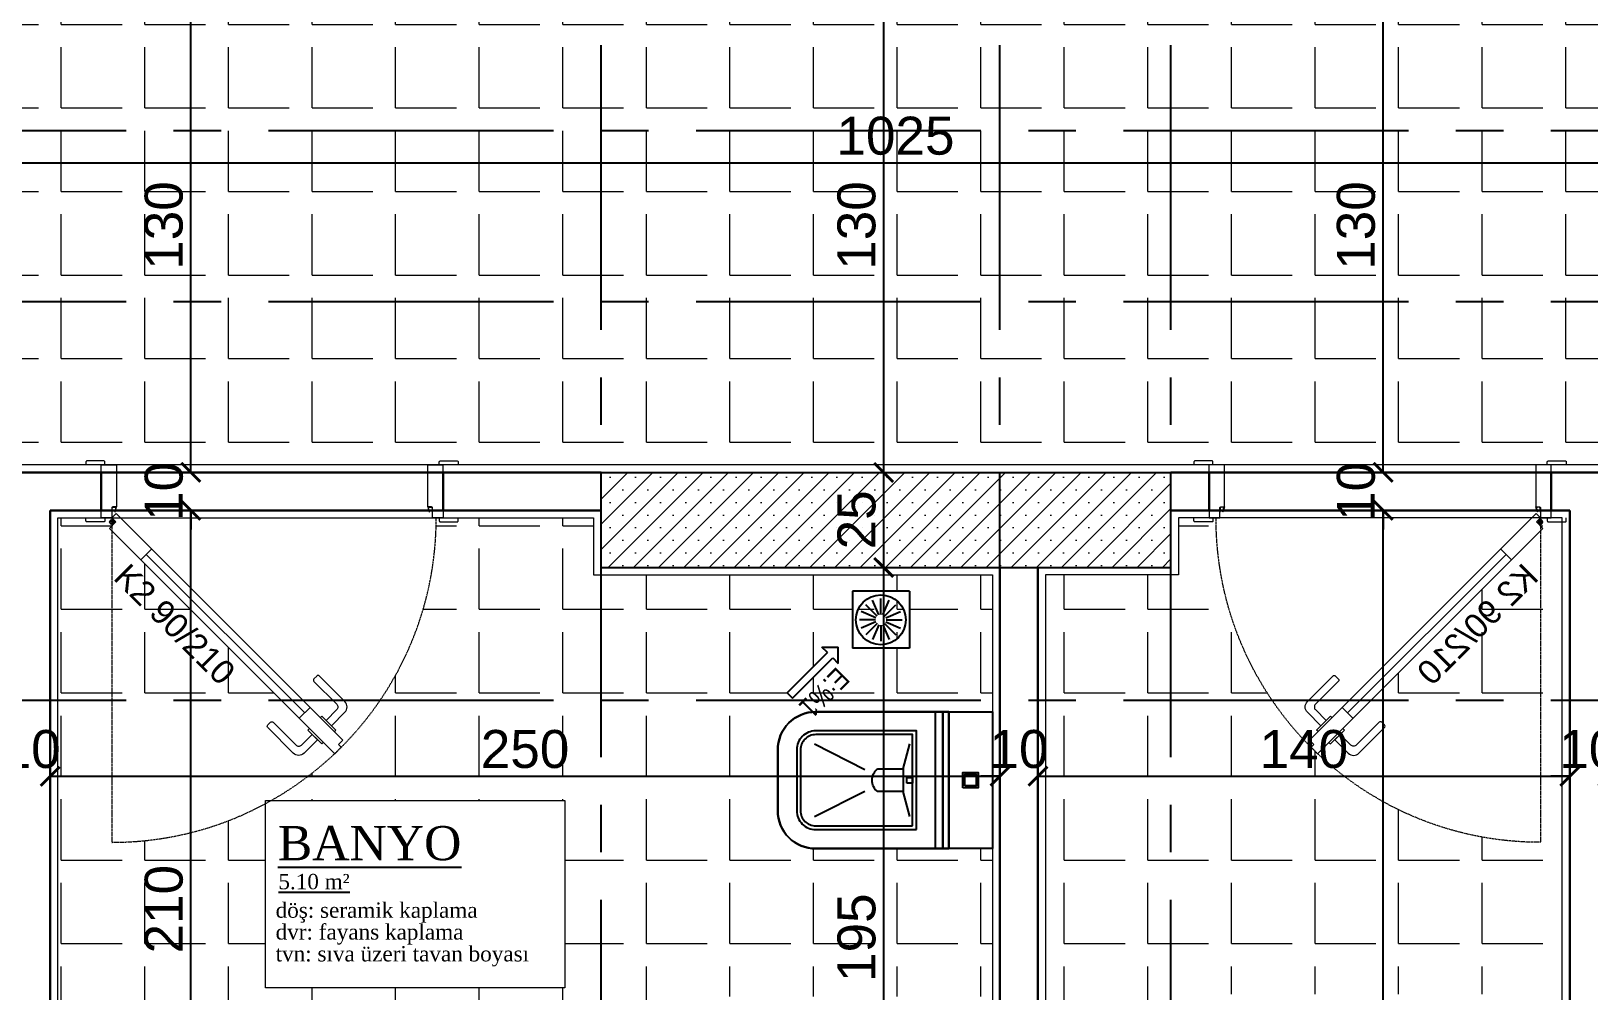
# Model space of a CAD drawing. Header units: millimetres. Extents: x 2778 to 13672, y 1832 to 5175.
# Drawn here: x 3851.6 to 4261.6, y 3878.7 to 4131.4 of the extents above; entities that cross this region are included whole.
import ezdxf

# ---------------------------------------------------------------- set-up
doc = ezdxf.new("R2010")
doc.units = ezdxf.units.MM
for name, pattern in [('CENTER2', [112.5, 75, -12.5, 12.5, -12.5]), ('DASHDOT2', [12.7, 6.35, -3.175, 0, -3.175]), ('DOTX2', [0.5, 0, -0.5])]:
    doc.linetypes.add(name, pattern=pattern)
for name, color, linetype in [('7-DCR-FRN', 8, 'Continuous'), ('Panel', 7, 'Continuous'), ('Yazi', 7, 'Continuous')]:
    doc.layers.add(name, color=color, linetype=linetype)
for name, color, linetype, lineweight in [('aks', 251, 'DASHDOT2', 35), ('duvar', 232, 'Continuous', 30), ('ince', 37, 'Continuous', 0), ('iz', 1, 'DOTX2', 20), ('kapı', 3, 'Continuous', 18), ('sıva iç', 21, 'Continuous', 0), ('tefriş', 252, 'Continuous', 5), ('yazı', 11, 'Continuous', 20), ('z - tarama', 251, 'Continuous', 18), ('ölçü dış', 192, 'Continuous', 20), ('ÖLÇÜ İÇ', 7, 'Continuous', 9)]:
    doc.layers.add(name, color=color, linetype=linetype, lineweight=lineweight)
doc.styles.get("Standard").update_dxf_attribs({"font": 'arial.ttf'})
doc.styles.add('swis', font='swissc.ttf', dxfattribs={"height": 10})
doc.styles.add('Times roman', font='times.ttf')
doc.dimstyles.new('zulay iç ölçü', dxfattribs={"dimtxt": 10, "dimasz": 5, "dimexe": 0.18, "dimexo": 0, "dimgap": 2, "dimtad": 3, "dimdec": 0, "dimzin": 0, "dimdsep": 46, "dimtxsty": 'Standard', "dimblk": 'ARCHTICK', "dimcen": 0.09, "dimse1": 1, "dimse2": 1, "dimadec": 0, "dimazin": 0, "dimtfac": 1, "dimtdec": 0, "dimtix": 1, "dimtofl": 0, "dimtmove": 0, "dimatfit": 3, "dimldrblk": 'ARCHTICK', "dimfxl": 1, "dimtolj": 1, "dimtzin": 0, "dimarcsym": 0})
pattern_1 = [(0, (-1057024.51, 409725.164), (0, 22), [16, -6]), (90, (-1057024.51, 409725.164), (-22, 1e-15), [16, -6])]

# ---------------------------------------------------------------- blocks, each defined once
blk = doc.blocks.new('IDE242Entity747')
at = {"layer": 'Panel', "linetype": 'Continuous', "lineweight": 5}
h = blk.add_hatch(dxfattribs=at)
h.set_pattern_fill('SACNCR', color=163, scale=50, style=0)
h.set_pattern_definition([(45, (0, 0), (-3.314563, 3.314563), []), (45, (3.3146, 0), (-3.314563, 3.314563), [0, -4.6875])])
h.paths.add_polyline_path([(850, 1525), (1000, 1525), (1000, 1500), (850, 1500)])
blk = doc.blocks.new('IDE242Entity748')
at = {"layer": 'Panel', "color": 164, "linetype": 'Continuous', "lineweight": -3}
blk.add_lwpolyline([(850, 1500), (850, 1525)], dxfattribs=at)
blk = doc.blocks.new('IDE242Entity749')
at = {"layer": 'Panel', "color": 164, "linetype": 'Continuous', "lineweight": -3}
blk.add_lwpolyline([(850, 1500), (1000, 1500)], dxfattribs=at)
blk = doc.blocks.new('IDE242Entity750')
at = {"layer": 'Panel', "color": 164, "linetype": 'Continuous', "lineweight": -3}
blk.add_lwpolyline([(1000, 1500), (1000, 1525)], dxfattribs=at)
blk = doc.blocks.new('IDE242Entity751')
at = {"layer": 'Panel', "color": 164, "linetype": 'Continuous', "lineweight": -3}
blk.add_lwpolyline([(850, 1525), (1000, 1525)], dxfattribs=at)
blk = doc.blocks.new('sadsfsfsf')
at = {"layer": 'ince'}
for p, q in [((0.7, 0), (-0.7, 0)), ((0, 0.7), (0, -0.7))]:
    blk.add_line(p, q, dxfattribs=at)
for radius in [0.6, 0.45]:
    blk.add_circle((0, 0), radius, dxfattribs=at)
blk = doc.blocks.new('eddeded')
at = {"layer": 'duvar'}
for p, q in [((-48.21, 54.38), (-38.21, 54.38)), ((-48.21, -35.62), (-38.21, -35.62))]:
    blk.add_line(p, q, dxfattribs=at)
at = {"layer": 'ince'}
blk.add_line((-26.6, -23.78), (15.13, 17.96), dxfattribs=at)
for points in [[(-50.21, 53.38), (-50.96, 53.38, -0.414214), (-51.21, 53.63), (-51.21, 58.13, -0.414214), (-50.96, 58.38), (-50.21, 58.38)], [(-36.21, 53.38), (-35.46, 53.38, 0.414214), (-35.21, 53.63), (-35.21, 58.13, 0.414214), (-35.46, 58.38), (-36.21, 58.38)], [(-50.21, -34.62), (-50.96, -34.62, 0.414214), (-51.21, -34.87), (-51.21, -39.37, 0.414214), (-50.96, -39.62), (-50.21, -39.62)], [(-36.21, -34.62), (-35.46, -34.62, -0.414214), (-35.21, -34.87), (-35.21, -39.37, -0.414214), (-35.46, -39.62), (-36.21, -39.62)]]:
    blk.add_lwpolyline(points, format="xyb", dxfattribs=at)
for points in [[(-39.11, 51.33), (-39.11, 50.38), (-37.81, 50.68), (-37.81, 50.81, -0.112206), (-37.91, 50.76), (-38.72, 50.57, -0.482314), (-39.02, 50.82), (-39.02, 51.24, -0.414214), (-38.77, 51.49), (-37.97, 51.49, -0.170049), (-37.81, 51.43), (-37.81, 51.58), (-38.86, 51.58, 0.414214)], [(17.08, 23.59), (18.49, 25), (14.96, 28.54, 0.414214), (12.13, 28.54), (5.41, 21.82, 0.414214), (5.41, 21.11), (6.12, 20.4, 0.414214), (6.83, 20.4), (12.84, 26.41, -0.414214), (14.25, 26.41)], [(20.76, 19.91), (22.17, 21.32), (25.71, 17.79, -0.414214), (25.71, 14.96), (18.99, 8.24, -0.414214), (18.28, 8.24), (17.58, 8.95, -0.414214), (17.58, 9.66), (23.59, 15.67, 0.414214), (23.59, 17.08)], [(-39.11, -31.62), (-39.11, -32.57, 0.414214), (-38.86, -32.82), (-37.81, -32.82), (-37.81, -32.67, -0.170049), (-37.97, -32.73), (-38.77, -32.73, -0.414214), (-39.02, -32.48), (-39.02, -32.06, -0.482314), (-38.72, -31.81), (-37.91, -32, -0.112206), (-37.81, -32.05), (-37.81, -31.92)]]:
    blk.add_lwpolyline(points, format="xyb", close=True, dxfattribs=at)
for points in [[(20.04, 25.7), (19.62, 26.12), (15.96, 22.47), (16.38, 22.04)], [(22.87, 22.87), (23.29, 22.44), (19.64, 18.79), (19.21, 19.21)]]:
    blk.add_lwpolyline(points, dxfattribs=at)
at = {"layer": 'iz', "ltscale": 0.1}
for p, q in [((-48.21, -35.62), (-48.21, 54.38)), ((-38.21, -35.62), (-38.21, 54.38)), ((-36.21, -32.82), (49.19, -32.82))]:
    blk.add_line(p, q, dxfattribs=at)
blk.add_arc((-36.22, -32.83), 85.41, 0.0042, 89.9958, dxfattribs=at)
at = {"layer": 'kapı'}
for p, q in [((13.72, 19.37), (16.54, 16.54)), ((-28.02, -22.36), (-25.19, -25.19))]:
    blk.add_line(p, q, dxfattribs=at)
for points in [[(-36.21, 54.38), (-36.21, 51.58), (-38.86, 51.58, 0.414214), (-39.11, 51.33), (-39.11, 50.38), (-50.21, 50.38), (-50.21, 54.38)], [(-50.21, -35.62), (-50.21, -31.62), (-39.11, -31.62), (-39.11, -32.57, 0.414214), (-38.86, -32.82), (-36.21, -32.82), (-36.21, -35.62), (-36.21, -35.62)]]:
    blk.add_lwpolyline(points, format="xyb", dxfattribs=at)
blk.add_lwpolyline([(-36.21, -32.82), (-35.15, -31.76), (-33.46, -33.46), (25.87, 25.87), (24.17, 27.57), (23.47, 26.86), (22.33, 27.99), (-37.35, -31.69), (-36.21, -32.82)], dxfattribs=at)
at = {"layer": 'sıva iç'}
for p, q in [((-48.21, 54.38), (-50.21, 54.38)), ((-38.21, 54.38), (-36.21, 54.38)), ((-48.21, -35.62), (-50.21, -35.62)), ((-36.21, -35.62), (-38.21, -35.62))]:
    blk.add_line(p, q, dxfattribs=at)
at = {"layer": 'ölçü dış'}
blk.add_line((-38.21, -35.62), (-48.21, -35.62), dxfattribs=at)
at = {"layer": 'ince', "rotation": 90}
blk.add_blockref('sadsfsfsf', (-35.15, -32.82), dxfattribs=at)
at = {"layer": 'yazı'}
blk.add_text('K2 90/210', height=6.328, rotation=45, dxfattribs=at).set_placement((-20.24, -32.71))
blk = doc.blocks.new('*U33')
at = {"layer": '7-DCR-FRN', "linetype": 'Continuous'}
for points in [[(-18, 18.57), (18, 18.57), (18, 30.07), (-18, 30.07)], [(-2, 22.32), (2, 22.32), (2, 26.32), (-2, 26.32)], [(-1.5, 22.82), (1.5, 22.82), (1.5, 25.82), (-1.5, 25.82)], [(-18, 17.07), (18, 17.07), (18, 18.57), (-18, 18.57)], [(-18, 15.07), (18, 15.07), (18, 17.07), (-18, 17.07)], [(-0.75, 7.57), (0.75, 7.57), (0.75, 9.07), (-0.75, 9.07)]]:
    blk.add_lwpolyline(points, close=True, dxfattribs=at)
for points in [[(-18, 30.07), (-18, -16.43, 0.414214), (-8, -26.43), (8, -26.43, 0.414214), (18, -16.43), (18, 30.07), (18, 30.07), (-18, 30.07)], [(-18, 18.57), (18, 18.57), (18, -16.43, -0.414214), (8, -26.43), (-8, -26.43, -0.414214), (-18, -16.43)], [(-13, 10.07), (13, 10.07), (13, -16.43, -0.414214), (8, -21.43), (-8, -21.43, -0.414214), (-13, -16.43)], [(-12, 9.07), (12, 9.07), (12, -16.43, -0.414214), (8, -20.43), (-8, -20.43, -0.414214), (-12, -16.43)], [(3, -0.1), (3, 6.57), (-3, 6.57), (-3, -0.1, 0.501371)]]:
    blk.add_lwpolyline(points, format="xyb", close=True, dxfattribs=at)
for points in [[(-9.55, 8.39), (-3, 6.57)], [(3, 6.57), (9.55, 8.39)], [(-9.55, -16.74), (-2.84, -3.46)], [(9.55, -16.74), (2.84, -3.46)]]:
    blk.add_lwpolyline(points, dxfattribs=at)
blk = doc.blocks.new('eğim çizgisi')
at = {"layer": 'Yazi'}
for p, q in [((1343.11, 4120.2), (1332.51, 4109.59)), ((1333.92, 4108.18), (1344.53, 4118.78)), ((1344.53, 4118.78), (1343.11, 4120.2)), ((1331.09, 4111.01), (1331.09, 4106.76)), ((1332.51, 4109.59), (1331.09, 4111.01)), ((1312.34, 4092.04), (1312.34, 4107.04)), ((1312.34, 4107.04), (1327.34, 4107.04)), ((1319.31, 4100.84), (1317.69, 4104.74)), ((1319.84, 4100.95), (1319.84, 4105.17)), ((1320.38, 4100.84), (1322, 4104.74)), ((1327.34, 4092.04), (1327.34, 4107.04)), ((1335.34, 4106.76), (1331.09, 4106.76)), ((1333.92, 4108.18), (1335.34, 4106.76)), ((1318.54, 4100.08), (1314.65, 4101.7)), ((1318.85, 4100.54), (1315.87, 4103.52)), ((1320.84, 4100.54), (1323.82, 4103.52)), ((1321.14, 4100.08), (1325.04, 4101.7)), ((1318.44, 4099.54), (1314.22, 4099.54)), ((1318.54, 4099.01), (1314.65, 4097.39)), ((1318.85, 4098.55), (1315.87, 4095.57)), ((1319.31, 4098.24), (1317.69, 4094.35)), ((1319.84, 4098.14), (1319.84, 4093.92)), ((1320.38, 4098.24), (1322, 4094.35)), ((1320.84, 4098.55), (1323.82, 4095.57)), ((1321.14, 4099.01), (1325.04, 4097.39)), ((1321.25, 4099.54), (1325.47, 4099.54)), ((1312.34, 4092.04), (1327.34, 4092.04))]:
    blk.add_line(p, q, dxfattribs=at)
blk.add_circle((1319.84, 4099.54), 6.56, dxfattribs=at)
at = {"layer": 'Yazi', "style": 'swis'}
blk.add_text('E:%%%1', height=5.335, rotation=45, dxfattribs=at).set_placement((1331.42, 4111.73))
blk = doc.blocks.new('_ArchTick')
at = {"color": 0, "linetype": 'ByBlock', "const_width": 0.15}
blk.add_lwpolyline([(-0.5, -0.5), (0.5, 0.5)], dxfattribs=at)
blk = doc.blocks.new('*D2002')
at = {"layer": 'Defpoints', "color": 0, "transparency": 16777216}
for p in [(4207.43, 4005.23), (4207.43, 4005.23), (4207.43, 3665.23)]:
    blk.add_point(p, dxfattribs=at)
at = {"layer": 'ÖLÇÜ İÇ', "color": 0, "lineweight": -2, "transparency": 16777216}
blk.add_line((4207.43, 3665.23), (4207.43, 4005.23), dxfattribs=at)
at = {"layer": 'ÖLÇÜ İÇ', "color": 0, "lineweight": -2, "transparency": 16777216, "xscale": 5, "yscale": 5, "zscale": 5}
for p, rotation in [((4207.43, 4005.23), 90), ((4207.43, 3665.23), 270)]:
    blk.add_blockref('_ArchTick', p, dxfattribs=dict(at, rotation=rotation))
at = {"layer": 'ÖLÇÜ İÇ', "color": 0, "transparency": 16777216, "insert": (4200.32, 3835.23), "char_height": 10, "attachment_point": 5, "rotation": 90}
blk.add_mtext('\\A1;340', dxfattribs=at)
blk = doc.blocks.new('*D2003')
at = {"layer": 'Defpoints', "color": 0, "transparency": 16777216}
for p in [(4207.43, 4015.23), (4207.43, 4015.23), (4207.43, 4005.23)]:
    blk.add_point(p, dxfattribs=at)
at = {"layer": 'ÖLÇÜ İÇ', "color": 0, "lineweight": -2, "transparency": 16777216}
for p, q in [((4207.43, 4015.23), (4207.43, 4020.23)), ((4207.43, 4005.23), (4207.43, 4000.23))]:
    blk.add_line(p, q, dxfattribs=at)
at = {"layer": 'ÖLÇÜ İÇ', "color": 0, "lineweight": -2, "transparency": 16777216, "xscale": 5, "yscale": 5, "zscale": 5}
for p, rotation in [((4207.43, 4015.23), 270), ((4207.43, 4005.23), 90)]:
    blk.add_blockref('_ArchTick', p, dxfattribs=dict(at, rotation=rotation))
at = {"layer": 'ÖLÇÜ İÇ', "color": 0, "transparency": 16777216, "insert": (4200.32, 4010.23), "char_height": 10, "attachment_point": 5, "rotation": 90}
blk.add_mtext('\\A1;10', dxfattribs=at)
blk = doc.blocks.new('*D2004')
at = {"layer": 'Defpoints', "color": 0, "transparency": 16777216}
for p in [(4207.43, 4145.23), (4207.43, 4145.23), (4207.43, 4015.23)]:
    blk.add_point(p, dxfattribs=at)
at = {"layer": 'ÖLÇÜ İÇ', "color": 0, "lineweight": -2, "transparency": 16777216}
blk.add_line((4207.43, 4015.23), (4207.43, 4145.23), dxfattribs=at)
at = {"layer": 'ÖLÇÜ İÇ', "color": 0, "lineweight": -2, "transparency": 16777216, "xscale": 5, "yscale": 5, "zscale": 5}
for p, rotation in [((4207.43, 4145.23), 90), ((4207.43, 4015.23), 270)]:
    blk.add_blockref('_ArchTick', p, dxfattribs=dict(at, rotation=rotation))
at = {"layer": 'ÖLÇÜ İÇ', "color": 0, "transparency": 16777216, "insert": (4200.32, 4080.23), "char_height": 10, "attachment_point": 5, "rotation": 90}
blk.add_mtext('\\A1;130', dxfattribs=at)
blk = doc.blocks.new('*D2011')
at = {"layer": 'Defpoints', "color": 0, "transparency": 16777216}
for p in [(4075.97, 3990.23), (4075.97, 3990.23), (4075.97, 3795.23)]:
    blk.add_point(p, dxfattribs=at)
at = {"layer": 'ÖLÇÜ İÇ', "color": 0, "lineweight": -2, "transparency": 16777216}
blk.add_line((4075.97, 3795.23), (4075.97, 3990.23), dxfattribs=at)
at = {"layer": 'ÖLÇÜ İÇ', "color": 0, "lineweight": -2, "transparency": 16777216, "xscale": 5, "yscale": 5, "zscale": 5}
for p, rotation in [((4075.97, 3990.23), 90), ((4075.97, 3795.23), 270)]:
    blk.add_blockref('_ArchTick', p, dxfattribs=dict(at, rotation=rotation))
at = {"layer": 'ÖLÇÜ İÇ', "color": 0, "transparency": 16777216, "insert": (4068.87, 3892.73), "char_height": 10, "attachment_point": 5, "rotation": 90}
blk.add_mtext('\\A1;195', dxfattribs=at)
blk = doc.blocks.new('*D2012')
at = {"layer": 'Defpoints', "color": 0, "transparency": 16777216}
for p in [(4075.97, 4015.23), (4075.97, 4015.23), (4075.97, 3990.23)]:
    blk.add_point(p, dxfattribs=at)
at = {"layer": 'ÖLÇÜ İÇ', "color": 0, "lineweight": -2, "transparency": 16777216}
blk.add_line((4075.97, 3990.23), (4075.97, 4015.23), dxfattribs=at)
at = {"layer": 'ÖLÇÜ İÇ', "color": 0, "lineweight": -2, "transparency": 16777216, "xscale": 5, "yscale": 5, "zscale": 5}
for p, rotation in [((4075.97, 4015.23), 90), ((4075.97, 3990.23), 270)]:
    blk.add_blockref('_ArchTick', p, dxfattribs=dict(at, rotation=rotation))
at = {"layer": 'ÖLÇÜ İÇ', "color": 0, "transparency": 16777216, "insert": (4068.87, 4002.73), "char_height": 10, "attachment_point": 5, "rotation": 90}
blk.add_mtext('\\A1;25', dxfattribs=at)
blk = doc.blocks.new('*D2013')
at = {"layer": 'Defpoints', "color": 0, "transparency": 16777216}
for p in [(4075.97, 4145.23), (4075.97, 4145.23), (4075.97, 4015.23)]:
    blk.add_point(p, dxfattribs=at)
at = {"layer": 'ÖLÇÜ İÇ', "color": 0, "lineweight": -2, "transparency": 16777216}
blk.add_line((4075.97, 4015.23), (4075.97, 4145.23), dxfattribs=at)
at = {"layer": 'ÖLÇÜ İÇ', "color": 0, "lineweight": -2, "transparency": 16777216, "xscale": 5, "yscale": 5, "zscale": 5}
for p, rotation in [((4075.97, 4145.23), 90), ((4075.97, 4015.23), 270)]:
    blk.add_blockref('_ArchTick', p, dxfattribs=dict(at, rotation=rotation))
at = {"layer": 'ÖLÇÜ İÇ', "color": 0, "transparency": 16777216, "insert": (4068.86, 4080.23), "char_height": 10, "attachment_point": 5, "rotation": 90}
blk.add_mtext('\\A1;130', dxfattribs=at)
blk = doc.blocks.new('*D2022')
at = {"layer": 'Defpoints', "color": 0, "transparency": 16777216}
for p in [(3893.63, 4005.23), (3893.63, 4005.23), (3893.63, 3795.23)]:
    blk.add_point(p, dxfattribs=at)
at = {"layer": 'ÖLÇÜ İÇ', "color": 0, "lineweight": -2, "transparency": 16777216}
blk.add_line((3893.63, 3795.23), (3893.63, 4005.23), dxfattribs=at)
at = {"layer": 'ÖLÇÜ İÇ', "color": 0, "lineweight": -2, "transparency": 16777216, "xscale": 5, "yscale": 5, "zscale": 5}
for p, rotation in [((3893.63, 4005.23), 90), ((3893.63, 3795.23), 270)]:
    blk.add_blockref('_ArchTick', p, dxfattribs=dict(at, rotation=rotation))
at = {"layer": 'ÖLÇÜ İÇ', "color": 0, "transparency": 16777216, "insert": (3886.53, 3900.23), "char_height": 10, "attachment_point": 5, "rotation": 90}
blk.add_mtext('\\A1;210', dxfattribs=at)
blk = doc.blocks.new('*D2023')
at = {"layer": 'Defpoints', "color": 0, "transparency": 16777216}
for p in [(3893.63, 4015.23), (3893.63, 4015.23), (3893.63, 4005.23)]:
    blk.add_point(p, dxfattribs=at)
at = {"layer": 'ÖLÇÜ İÇ', "color": 0, "lineweight": -2, "transparency": 16777216}
for p, q in [((3893.63, 4015.23), (3893.63, 4020.23)), ((3893.63, 4005.23), (3893.63, 4000.23))]:
    blk.add_line(p, q, dxfattribs=at)
at = {"layer": 'ÖLÇÜ İÇ', "color": 0, "lineweight": -2, "transparency": 16777216, "xscale": 5, "yscale": 5, "zscale": 5}
for p, rotation in [((3893.63, 4015.23), 270), ((3893.63, 4005.23), 90)]:
    blk.add_blockref('_ArchTick', p, dxfattribs=dict(at, rotation=rotation))
at = {"layer": 'ÖLÇÜ İÇ', "color": 0, "transparency": 16777216, "insert": (3886.53, 4010.23), "char_height": 10, "attachment_point": 5, "rotation": 90}
blk.add_mtext('\\A1;10', dxfattribs=at)
blk = doc.blocks.new('*D2024')
at = {"layer": 'Defpoints', "color": 0, "transparency": 16777216}
for p in [(3893.63, 4145.23), (3893.63, 4145.23), (3893.63, 4015.23)]:
    blk.add_point(p, dxfattribs=at)
at = {"layer": 'ÖLÇÜ İÇ', "color": 0, "lineweight": -2, "transparency": 16777216}
blk.add_line((3893.63, 4015.23), (3893.63, 4145.23), dxfattribs=at)
at = {"layer": 'ÖLÇÜ İÇ', "color": 0, "lineweight": -2, "transparency": 16777216, "xscale": 5, "yscale": 5, "zscale": 5}
for p, rotation in [((3893.63, 4145.23), 90), ((3893.63, 4015.23), 270)]:
    blk.add_blockref('_ArchTick', p, dxfattribs=dict(at, rotation=rotation))
at = {"layer": 'ÖLÇÜ İÇ', "color": 0, "transparency": 16777216, "insert": (3886.52, 4080.23), "char_height": 10, "attachment_point": 5, "rotation": 90}
blk.add_mtext('\\A1;130', dxfattribs=at)
blk = doc.blocks.new('*D2073')
at = {"layer": 'Defpoints', "color": 0, "transparency": 16777216}
for p in [(3846.58, 3935.23), (3856.58, 3935.23), (3856.58, 3935.23)]:
    blk.add_point(p, dxfattribs=at)
at = {"layer": 'ÖLÇÜ İÇ', "color": 0, "lineweight": -2, "transparency": 16777216}
for p, q in [((3846.58, 3935.23), (3841.58, 3935.23)), ((3856.58, 3935.23), (3861.58, 3935.23))]:
    blk.add_line(p, q, dxfattribs=at)
at = {"layer": 'ÖLÇÜ İÇ', "color": 0, "lineweight": -2, "transparency": 16777216, "xscale": 5, "yscale": 5, "zscale": 5}
blk.add_blockref('_ArchTick', (3846.58, 3935.23), dxfattribs=at)
at = {"layer": 'ÖLÇÜ İÇ', "color": 0, "lineweight": -2, "transparency": 16777216, "xscale": 5, "yscale": 5, "zscale": 5, "rotation": 180}
blk.add_blockref('_ArchTick', (3856.58, 3935.23), dxfattribs=at)
at = {"layer": 'ÖLÇÜ İÇ', "color": 0, "transparency": 16777216, "insert": (3851.58, 3942.34), "char_height": 10, "attachment_point": 5}
blk.add_mtext('\\A1;10', dxfattribs=at)
blk = doc.blocks.new('*D2074')
at = {"layer": 'Defpoints', "color": 0, "transparency": 16777216}
for p in [(3856.58, 3935.23), (4106.58, 3935.23), (4106.58, 3935.23)]:
    blk.add_point(p, dxfattribs=at)
at = {"layer": 'ÖLÇÜ İÇ', "color": 0, "lineweight": -2, "transparency": 16777216}
blk.add_line((3856.58, 3935.23), (4106.58, 3935.23), dxfattribs=at)
at = {"layer": 'ÖLÇÜ İÇ', "color": 0, "lineweight": -2, "transparency": 16777216, "xscale": 5, "yscale": 5, "zscale": 5, "rotation": 180}
blk.add_blockref('_ArchTick', (3856.58, 3935.23), dxfattribs=at)
at = {"layer": 'ÖLÇÜ İÇ', "color": 0, "lineweight": -2, "transparency": 16777216, "xscale": 5, "yscale": 5, "zscale": 5}
blk.add_blockref('_ArchTick', (4106.58, 3935.23), dxfattribs=at)
at = {"layer": 'ÖLÇÜ İÇ', "color": 0, "transparency": 16777216, "insert": (3981.58, 3942.34), "char_height": 10, "attachment_point": 5}
blk.add_mtext('\\A1;250', dxfattribs=at)
blk = doc.blocks.new('*D2075')
at = {"layer": 'Defpoints', "color": 0, "transparency": 16777216}
for p in [(4106.58, 3935.23), (4116.58, 3935.23), (4116.58, 3935.23)]:
    blk.add_point(p, dxfattribs=at)
at = {"layer": 'ÖLÇÜ İÇ', "color": 0, "lineweight": -2, "transparency": 16777216}
for p, q in [((4106.58, 3935.23), (4101.58, 3935.23)), ((4116.58, 3935.23), (4121.58, 3935.23))]:
    blk.add_line(p, q, dxfattribs=at)
at = {"layer": 'ÖLÇÜ İÇ', "color": 0, "lineweight": -2, "transparency": 16777216, "xscale": 5, "yscale": 5, "zscale": 5}
blk.add_blockref('_ArchTick', (4106.58, 3935.23), dxfattribs=at)
at = {"layer": 'ÖLÇÜ İÇ', "color": 0, "lineweight": -2, "transparency": 16777216, "xscale": 5, "yscale": 5, "zscale": 5, "rotation": 180}
blk.add_blockref('_ArchTick', (4116.58, 3935.23), dxfattribs=at)
at = {"layer": 'ÖLÇÜ İÇ', "color": 0, "transparency": 16777216, "insert": (4111.58, 3942.34), "char_height": 10, "attachment_point": 5}
blk.add_mtext('\\A1;10', dxfattribs=at)
blk = doc.blocks.new('*D2076')
at = {"layer": 'Defpoints', "color": 0, "transparency": 16777216}
for p in [(4116.58, 3935.23), (4256.58, 3935.23), (4256.58, 3935.23)]:
    blk.add_point(p, dxfattribs=at)
at = {"layer": 'ÖLÇÜ İÇ', "color": 0, "lineweight": -2, "transparency": 16777216}
blk.add_line((4116.58, 3935.23), (4256.58, 3935.23), dxfattribs=at)
at = {"layer": 'ÖLÇÜ İÇ', "color": 0, "lineweight": -2, "transparency": 16777216, "xscale": 5, "yscale": 5, "zscale": 5, "rotation": 180}
blk.add_blockref('_ArchTick', (4116.58, 3935.23), dxfattribs=at)
at = {"layer": 'ÖLÇÜ İÇ', "color": 0, "lineweight": -2, "transparency": 16777216, "xscale": 5, "yscale": 5, "zscale": 5}
blk.add_blockref('_ArchTick', (4256.58, 3935.23), dxfattribs=at)
at = {"layer": 'ÖLÇÜ İÇ', "color": 0, "transparency": 16777216, "insert": (4186.58, 3942.34), "char_height": 10, "attachment_point": 5}
blk.add_mtext('\\A1;140', dxfattribs=at)
blk = doc.blocks.new('*D2077')
at = {"layer": 'Defpoints', "color": 0, "transparency": 16777216}
for p in [(4256.58, 3935.23), (4266.58, 3935.23), (4266.58, 3935.23)]:
    blk.add_point(p, dxfattribs=at)
at = {"layer": 'ÖLÇÜ İÇ', "color": 0, "lineweight": -2, "transparency": 16777216}
for p, q in [((4256.58, 3935.23), (4251.58, 3935.23)), ((4266.58, 3935.23), (4271.58, 3935.23))]:
    blk.add_line(p, q, dxfattribs=at)
at = {"layer": 'ÖLÇÜ İÇ', "color": 0, "lineweight": -2, "transparency": 16777216, "xscale": 5, "yscale": 5, "zscale": 5}
blk.add_blockref('_ArchTick', (4256.58, 3935.23), dxfattribs=at)
at = {"layer": 'ÖLÇÜ İÇ', "color": 0, "lineweight": -2, "transparency": 16777216, "xscale": 5, "yscale": 5, "zscale": 5, "rotation": 180}
blk.add_blockref('_ArchTick', (4266.58, 3935.23), dxfattribs=at)
at = {"layer": 'ÖLÇÜ İÇ', "color": 0, "transparency": 16777216, "insert": (4261.58, 3942.34), "char_height": 10, "attachment_point": 5}
blk.add_mtext('\\A1;10', dxfattribs=at)
blk = doc.blocks.new('*D2085')
at = {"layer": 'Defpoints', "color": 0, "transparency": 16777216}
for p in [(3566.58, 4096.71), (4591.58, 4096.71), (4591.58, 4096.71)]:
    blk.add_point(p, dxfattribs=at)
at = {"layer": 'ÖLÇÜ İÇ', "color": 0, "lineweight": -2, "transparency": 16777216}
blk.add_line((3566.58, 4096.71), (4591.58, 4096.71), dxfattribs=at)
at = {"layer": 'ÖLÇÜ İÇ', "color": 0, "lineweight": -2, "transparency": 16777216, "xscale": 5, "yscale": 5, "zscale": 5, "rotation": 180}
blk.add_blockref('_ArchTick', (3566.58, 4096.71), dxfattribs=at)
at = {"layer": 'ÖLÇÜ İÇ', "color": 0, "lineweight": -2, "transparency": 16777216, "xscale": 5, "yscale": 5, "zscale": 5}
blk.add_blockref('_ArchTick', (4591.58, 4096.71), dxfattribs=at)
at = {"layer": 'ÖLÇÜ İÇ', "color": 0, "transparency": 16777216, "insert": (4079.08, 4103.81), "char_height": 10, "attachment_point": 5}
blk.add_mtext('\\A1;1025', dxfattribs=at)

msp = doc.modelspace()

# ---------------------------------------------------------------- hatches: boundary and pattern name
at = {"layer": 'z - tarama', "true_color": 0xffffff}
h = msp.add_hatch(dxfattribs=at)
h.set_pattern_fill('ANGLE', scale=80, style=0)
h.set_pattern_definition(pattern_1)
h.paths.add_polyline_path([(3676.58, 4105.23), (3568.58, 4105.23), (3568.58, 4113.87), (3569.58, 4113.87), (3569.58, 4118.87), (3568.58, 4118.87), (3568.58, 4233.23), (3590.92, 4233.23), (3590.92, 4232.23), (3595.92, 4232.23), (3595.92, 4233.23), (3598.92, 4233.23), (3676.58, 4233.23)])
h.paths.add_polyline_path([(3676.58, 4060.23), (3568.58, 4060.23), (3568.58, 4105.23), (3676.58, 4105.23)])
h.paths.add_polyline_path([(3676.58, 4017.23), (3673.52, 4017.23), (3673.52, 4018.23), (3668.52, 4018.23), (3668.52, 4017.23), (3665.52, 4017.23), (3580.52, 4017.23), (3580.52, 4018.23), (3575.52, 4018.23), (3575.52, 4017.23), (3568.58, 4017.23), (3568.58, 4020.87), (3569.58, 4020.87), (3569.58, 4025.87), (3568.58, 4025.87), (3568.58, 4028.87), (3568.58, 4060.23), (3676.58, 4060.23)])
h.paths.add_polyline_path([(4001.58, 4017.23), (3964, 4017.23), (3964, 4018.23), (3959, 4018.23), (3959, 4017.23), (3956, 4017.23), (3871, 4017.23), (3871, 4018.23), (3866, 4018.23), (3866, 4017.23), (3676.58, 4017.23), (3676.58, 4060.23), (4001.58, 4060.23)])
h.paths.add_polyline_path([(4001.58, 4060.23), (3676.58, 4060.23), (3676.58, 4105.23), (4001.58, 4105.23)])
h.paths.add_polyline_path([(4001.58, 4105.23), (3676.58, 4105.23), (3676.58, 4235.23), (3691.58, 4235.23), (3691.58, 4145.23), (4001.58, 4145.23)])
h.paths.add_polyline_path([(3688.67, 4232.23), (3683.92, 4232.23), (3683.92, 4232.48, 0.414214), (3684.17, 4232.23), (3688.92, 4232.23), (3688.92, 4232.48, -0.414214)], flags=16)
h.paths.add_polyline_path([(4106.58, 4105.23), (4001.58, 4105.23), (4001.58, 4143.23), (4038.47, 4143.23), (4038.47, 4142.23), (4043.47, 4142.23), (4043.47, 4143.23), (4046.47, 4143.23), (4106.58, 4143.23)])
h.paths.add_polyline_path([(4106.58, 4060.23), (4001.58, 4060.23), (4001.58, 4105.23), (4106.58, 4105.23)])
h.paths.add_polyline_path([(4106.58, 4017.23), (4001.58, 4017.23), (4001.58, 4060.23), (4106.58, 4060.23)])
h.paths.add_polyline_path([(4151.58, 4017.23), (4106.58, 4017.23), (4106.58, 4060.23), (4151.58, 4060.23)])
h.paths.add_polyline_path([(4151.58, 4060.23), (4106.58, 4060.23), (4106.58, 4105.23), (4151.58, 4105.23)])
h.paths.add_polyline_path([(4151.58, 4105.23), (4106.58, 4105.23), (4106.58, 4143.23), (4131.47, 4143.23), (4131.47, 4142.23), (4136.47, 4142.23), (4136.47, 4143.23), (4151.58, 4143.23)])
h.paths.add_polyline_path([(4589.58, 4105.23), (4151.58, 4105.23), (4151.58, 4143.23), (4177.12, 4143.23), (4177.12, 4142.23), (4182.12, 4142.23), (4182.12, 4143.23), (4185.12, 4143.23), (4270.12, 4143.23), (4270.12, 4142.23), (4275.12, 4142.23), (4275.12, 4143.23), (4589.58, 4143.23)])
h.paths.add_polyline_path([(4440.72, 4060.23), (4151.58, 4060.23), (4151.58, 4105.23), (4589.58, 4105.23), (4589.58, 4062.23), (4584.58, 4062.23), (4584.58, 4060.23), (4550.48, 4060.23), (4550.48, 4099.49), (4440.72, 4099.49)])
h.paths.add_polyline_path([(4440.72, 4033.82), (4550.48, 4033.82), (4550.48, 4060.23), (4584.58, 4060.23), (4584.58, 4015.23), (4438.58, 4015.23), (4438.58, 4017.23), (4398.58, 4017.23), (4370.56, 4017.23), (4370.56, 4018.23), (4365.56, 4018.23), (4365.56, 4017.23), (4362.56, 4017.23), (4277.56, 4017.23), (4277.56, 4018.23), (4272.56, 4018.23), (4272.56, 4017.23), (4255.64, 4017.23), (4255.64, 4018.23), (4250.64, 4018.23), (4250.64, 4017.23), (4247.64, 4017.23), (4162.64, 4017.23), (4162.64, 4018.23), (4157.64, 4018.23), (4157.64, 4017.23), (4151.58, 4017.23), (4151.58, 4060.23), (4440.72, 4060.23)])
h.paths.add_polyline_path([(4584.58, 3955.23), (4438.58, 3955.23), (4438.58, 4015.23), (4584.58, 4015.23)])
h.paths.add_polyline_path([(4584.58, 3865.23), (4438.58, 3865.23), (4438.58, 3955.23), (4584.58, 3955.23)])
h.paths.add_polyline_path([(4584.58, 3850.23), (4438.58, 3850.23), (4438.58, 3865.23), (4584.58, 3865.23)])
h.paths.add_polyline_path([(4584.58, 3805.23), (4438.58, 3805.23), (4438.58, 3850.23), (4584.58, 3850.23)])
h.paths.add_polyline_path([(4589.58, 3667.23), (4438.58, 3667.23), (4438.58, 3805.23), (4584.58, 3805.23), (4584.58, 3803.23), (4589.58, 3803.23)])
at = {"layer": 'z - tarama'}
h = msp.add_hatch(dxfattribs=at)
h.set_pattern_fill('ANGLE', color=252, scale=80, style=0)
h.set_pattern_definition(pattern_1)
h.paths.add_polyline_path([(3872.8, 3917.83, 0.123941), (3913.24, 3928.02), (3913.24, 3879.56), (3992.02, 3879.56), (3992.02, 3928.81), (3914.69, 3928.81, 0.061239), (3931.47, 3941.18), (3931.49, 3941.15), (3933.19, 3942.85, 0.047156), (3943.44, 3955.23), (4001.58, 3955.23), (4001.58, 3865.23), (3858.58, 3865.23), (3858.58, 3955.23), (3872.8, 3955.23)])
h.paths.add_polyline_path([(3917.41, 3955.23), (3858.58, 3955.23), (3858.58, 4003.23), (3866, 4003.23), (3866, 4002.23), (3871, 4002.23), (3871, 4003.23), (3872.8, 4003.23), (3873.86, 4002.17), (3872.17, 4000.48)])
h.paths.add_polyline_path([(3872.8, 4002.62), (3872.8, 4002.77, -0.414214), (3873.4, 4002.17), (3873.25, 4002.17, 0.414214)], flags=16)
h.paths.add_polyline_path([(4001.58, 3955.23), (3943.44, 3955.23, 0.150327), (3958.2, 4003.23), (3959, 4003.23), (3959, 4002.23), (3964, 4002.23), (3964, 4003.23), (3999.58, 4003.23), (3999.58, 3988.23), (4001.58, 3988.23)])
h.paths.add_polyline_path([(4104.58, 3955.23), (4001.58, 3955.23), (4001.58, 3988.23), (4104.58, 3988.23)])
h.paths.add_polyline_path([(4050.54, 3957.18), (4051.95, 3955.76), (4062.56, 3966.37), (4063.97, 3964.96), (4063.97, 3969.2), (4059.73, 3969.2), (4061.14, 3967.78)], flags=16)
h.paths.add_polyline_path([(4067.72, 3968.92), (4082.72, 3968.92), (4082.72, 3983.92), (4067.72, 3983.92)], flags=16)
h.paths.add_polyline_path([(4081.79, 3976.42, 1), (4068.66, 3976.42, 1)], flags=0)
h.paths.add_polyline_path([(4048.08, 3926.18, 0.414214), (4058.08, 3916.18), (4093.08, 3916.18), (4104.58, 3916.18), (4104.58, 3877.23), (4024.58, 3877.23), (4024.58, 3865.23), (4001.58, 3865.23), (4001.58, 3955.23), (4104.58, 3955.23), (4104.58, 3952.18), (4093.08, 3952.18), (4058.08, 3952.18, 0.414214), (4048.08, 3942.18)])
h.paths.add_polyline_path([(4024.58, 3850.23), (4001.58, 3850.23), (4001.58, 3865.23), (4024.58, 3865.23)])
h.paths.add_polyline_path([(4024.58, 3805.23), (4001.58, 3805.23), (4001.58, 3850.23), (4024.58, 3850.23)])
h.paths.add_polyline_path([(4001.58, 3805.23), (3965.44, 3805.23), (3965.44, 3847.23), (3949.44, 3847.23), (3884.44, 3847.23), (3879.44, 3847.23), (3879.44, 3805.23), (3858.58, 3805.23), (3858.58, 3850.23), (4001.58, 3850.23)])
h.paths.add_polyline_path([(4001.58, 3797.23), (3965.44, 3797.23), (3965.44, 3805.23), (4001.58, 3805.23)])
h.paths.add_polyline_path([(4024.58, 3797.23), (4001.58, 3797.23), (4001.58, 3805.23), (4024.58, 3805.23)])
h.paths.add_polyline_path([(3879.44, 3797.23), (3858.58, 3797.23), (3858.58, 3805.23), (3879.44, 3805.23)])
h.paths.add_polyline_path([(4001.58, 3850.23), (3858.58, 3850.23), (3858.58, 3865.23), (4001.58, 3865.23)])
h.paths.add_polyline_path([(3872.91, 3985.02), (3906.47, 3951.46), (3913.18, 3958.18), (3879.62, 3991.74)], flags=9)
h.paths.add_polyline_path([(4069.38, 3960.43), (4057.73, 3948.78), (4051.93, 3954.58), (4063.58, 3966.23)], flags=9)
h = msp.add_hatch(dxfattribs=at)
h.set_pattern_fill('ANGLE', color=252, scale=80, style=0)
h.set_pattern_definition(pattern_1)
h.paths.add_polyline_path([(4151.58, 3955.23), (4118.58, 3955.23), (4118.58, 3988.23), (4151.58, 3988.23)])
h.paths.add_polyline_path([(4178.21, 3955.23), (4151.58, 3955.23), (4151.58, 3988.23), (4153.58, 3988.23), (4153.58, 4003.23), (4157.64, 4003.23), (4157.64, 4002.48, 0.414214), (4157.89, 4002.23), (4162.39, 4002.23, 0.414214), (4162.64, 4002.48), (4162.64, 4003.23), (4163.44, 4003.23, 0.150327)])
h.paths.add_polyline_path([(4254.58, 3955.23), (4204.24, 3955.23), (4249.48, 4000.48), (4247.78, 4002.17), (4248.84, 4003.23), (4250.64, 4003.23), (4250.64, 4002.48, 0.414214), (4250.89, 4002.23), (4254.58, 4002.23)])
h.paths.add_polyline_path([(4248.84, 4002.62), (4248.84, 4002.77, -0.414214), (4249.44, 4002.17), (4249.29, 4002.17, 0.414214)], flags=16)
h.paths.add_polyline_path([(4254.58, 3865.23), (4233.9, 3865.23), (4233.9, 3877.9), (4155.12, 3877.9), (4155.12, 3865.23), (4151.58, 3865.23), (4151.58, 3955.23), (4178.21, 3955.23, 0.047156), (4188.46, 3942.85), (4188.46, 3942.85), (4190.16, 3941.15), (4190.18, 3941.18, 0.191599), (4248.84, 3917.83), (4248.84, 3955.23), (4254.58, 3955.23)])
h.paths.add_polyline_path([(4151.58, 3865.23), (4118.58, 3865.23), (4118.58, 3955.23), (4151.58, 3955.23)])
h.paths.add_polyline_path([(4151.58, 3850.23), (4118.58, 3850.23), (4118.58, 3865.23), (4151.58, 3865.23)])
h.paths.add_polyline_path([(4151.58, 3805.23), (4118.58, 3805.23), (4118.58, 3850.23), (4151.58, 3850.23)])
h.paths.add_polyline_path([(4254.58, 3805.23), (4151.58, 3805.23), (4151.58, 3850.23), (4155.12, 3850.23), (4155.12, 3828.65), (4233.9, 3828.65), (4233.9, 3850.23), (4254.58, 3850.23)])
h.paths.add_polyline_path([(4254.58, 3850.23), (4233.9, 3850.23), (4233.9, 3865.23), (4254.58, 3865.23)])
h.paths.add_polyline_path([(4155.12, 3850.23), (4151.58, 3850.23), (4151.58, 3865.23), (4155.12, 3865.23)])
h.paths.add_polyline_path([(4250.97, 3987.26), (4212.94, 3949.23), (4206.23, 3955.94), (4244.26, 3993.97)], flags=9)
h.paths.add_polyline_path([(4151.58, 3730.23), (4254.58, 3730.23), (4254.58, 3805.23), (4151.58, 3805.23)])
h.paths.add_polyline_path([(4118.58, 3730.23), (4151.58, 3730.23), (4151.58, 3805.23), (4118.58, 3805.23)])

# ---------------------------------------------------------------- linework, layer by layer
at = {"layer": 'aks', "color": 251, "linetype": 'CENTER2', "lineweight": -3}
for points in [[(4001.58, 2140.23), (4001.58, 5100.23)], [(4106.58, 2140.23), (4106.58, 5100.23)], [(4151.58, 2140.23), (4151.58, 5100.23)], [(2901.58, 4105.23), (8131.58, 4105.23)], [(2901.58, 4060.23), (8131.58, 4060.23)], [(2901.58, 4015.23), (8131.58, 4015.23)], [(2901.58, 3955.23), (8131.58, 3955.23)]]:
    msp.add_lwpolyline(points, dxfattribs=at)
at = {"layer": 'duvar', "lineweight": 30}
for p, q in [((4001.58, 4015.23), (3701.58, 4015.23)), ((4396.58, 4015.23), (4151.58, 4015.23)), ((3856.58, 3795.23), (3856.58, 4005.23)), ((4001.58, 4005.23), (3856.58, 4005.23)), ((4256.58, 4005.23), (4151.58, 4005.23)), ((4256.58, 3665.23), (4256.58, 4005.23)), ((4106.58, 3795.23), (4106.58, 3990.23)), ((4116.58, 3665.23), (4116.58, 3990.23))]:
    msp.add_line(p, q, dxfattribs=at)
at = {"layer": 'sıva iç'}
for points in [[(3568.58, 4233.23), (3689.58, 4233.23), (3689.58, 4143.23), (4589.58, 4143.23), (4589.58, 4062.23), (4584.58, 4062.23), (4584.58, 3803.23), (4589.58, 3803.23), (4589.58, 3667.23), (4398.58, 3667.23), (4398.58, 4017.23), (3568.58, 4017.23)], [(3858.58, 4003.23), (3999.58, 4003.23), (3999.58, 3988.23), (4104.58, 3988.23), (4104.58, 3797.23), (3858.58, 3797.23)], [(4118.58, 3667.23), (4254.58, 3667.23), (4254.58, 4003.23), (4153.58, 4003.23), (4153.58, 3988.23), (4118.58, 3988.23)]]:
    msp.add_lwpolyline(points, close=True, dxfattribs=at)
at = {"layer": 'yazı'}
msp.add_lwpolyline([(3913.24, 3928.81), (3992.02, 3928.81), (3992.02, 3879.56), (3913.24, 3879.56)], close=True, dxfattribs=at)

# ---------------------------------------------------------------- block references
at = {"xscale": -1, "rotation": 270}
msp.add_blockref('*U33', (4074.51, 3934.18), dxfattribs=at)
at = {"layer": 'duvar', "lineweight": 30, "rotation": 270}
msp.add_blockref('eddeded', (3905.62, 3967.02), dxfattribs=at)
at = {"layer": 'duvar', "lineweight": 30, "xscale": -1, "rotation": 90}
msp.add_blockref('eddeded', (4216.03, 3967.02), dxfattribs=at)
at = {"layer": 'Panel'}
for name in ['IDE242Entity747', 'IDE242Entity748', 'IDE242Entity751', 'IDE242Entity750', 'IDE242Entity749']:
    msp.add_blockref(name, (3151.58, 2490.23), dxfattribs=at)
at = {"layer": 'tefriş', "rotation": 180}
msp.add_blockref('eğim çizgisi', (5395.07, 8075.96), dxfattribs=at)

# ---------------------------------------------------------------- texts
at = {"layer": 'Yazi', "style": 'Times roman'}
for s, height, p in [('%%UBANYO', 8.996, (3916.51, 3913.13)), ('%%U5.10 m²', 4.037, (3916.65, 3905.48))]:
    msp.add_text(s, height=height, dxfattribs=at).set_placement(p)
at = {"layer": 'yazı', "style": 'Times roman'}
for s, p in [('döş: seramik kaplama', (3915.93, 3897.97)), ('dvr: fayans kaplama', (3915.93, 3892.23)), ('tvn: sıva üzeri tavan boyası', (3915.93, 3886.48))]:
    msp.add_text(s, height=4.0366, dxfattribs=at).set_placement(p)

# ---------------------------------------------------------------- dimensions: what is measured, and where the dimension line sits
at = {"layer": 'ÖLÇÜ İÇ'}
for base, p1, p2, picture, middle in [((3893.63, 4145.23), (3893.63, 4015.23), (3893.63, 4145.23), '*D2024', (3886.52, 4080.23)), ((4075.97, 4145.23), (4075.97, 4015.23), (4075.97, 4145.23), '*D2013', (4068.86, 4080.23)), ((4207.43, 4145.23), (4207.43, 4015.23), (4207.43, 4145.23), '*D2004', (4200.32, 4080.23)), ((3893.63, 4015.23), (3893.63, 4005.23), (3893.63, 4015.23), '*D2023', (3886.53, 4010.23)), ((4207.43, 4015.23), (4207.43, 4005.23), (4207.43, 4015.23), '*D2003', (4200.32, 4010.23)), ((4075.97, 4015.23), (4075.97, 3990.23), (4075.97, 4015.23), '*D2012', (4068.87, 4002.73)), ((3893.63, 4005.23), (3893.63, 3795.23), (3893.63, 4005.23), '*D2022', (3886.53, 3900.23)), ((4207.43, 4005.23), (4207.43, 3665.23), (4207.43, 4005.23), '*D2002', (4200.32, 3835.23)), ((4075.97, 3990.23), (4075.97, 3795.23), (4075.97, 3990.23), '*D2011', (4068.87, 3892.73))]:
    dim = msp.add_linear_dim(base=base, p1=p1, p2=p2, angle=270, dimstyle='zulay iç ölçü', override={"dimtmove": 1}, dxfattribs=at)
    dim.commit()
    dim.dimension.update_dxf_attribs({"geometry": picture, "text_midpoint": middle})
for base, p1, p2, picture, middle in [((4591.58, 4096.71), (3566.58, 4096.71), (4591.58, 4096.71), '*D2085', (4079.08, 4103.81)), ((3856.58, 3935.23), (3846.58, 3935.23), (3856.58, 3935.23), '*D2073', (3851.58, 3942.34)), ((4106.58, 3935.23), (3856.58, 3935.23), (4106.58, 3935.23), '*D2074', (3981.58, 3942.34)), ((4116.58, 3935.23), (4106.58, 3935.23), (4116.58, 3935.23), '*D2075', (4111.58, 3942.34)), ((4256.58, 3935.23), (4116.58, 3935.23), (4256.58, 3935.23), '*D2076', (4186.58, 3942.34)), ((4266.58, 3935.23), (4256.58, 3935.23), (4266.58, 3935.23), '*D2077', (4261.58, 3942.34))]:
    dim = msp.add_linear_dim(base=base, p1=p1, p2=p2, dimstyle='zulay iç ölçü', override={"dimtmove": 1}, dxfattribs=at)
    dim.commit()
    dim.dimension.update_dxf_attribs({"geometry": picture, "text_midpoint": middle})

doc.saveas('drawing.dxf')
